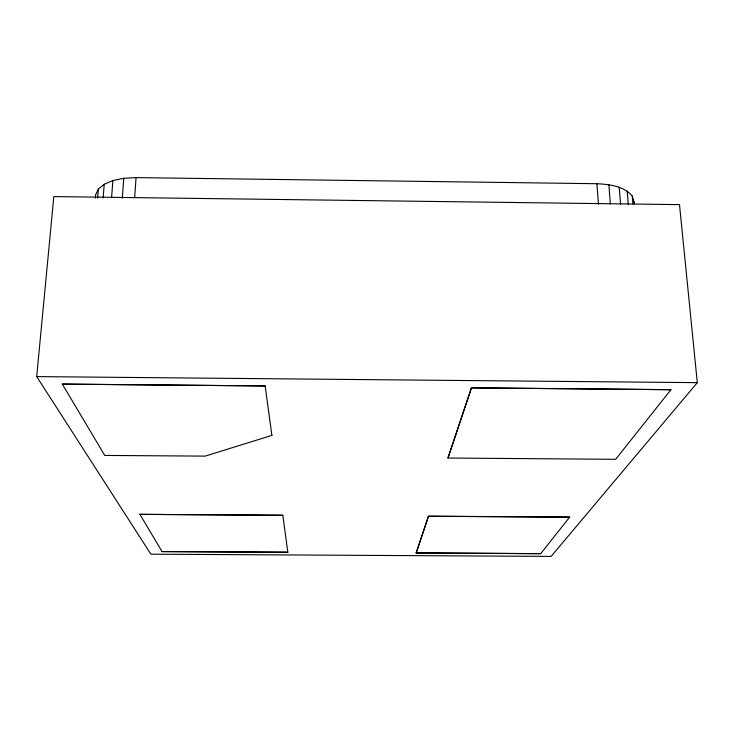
<?xml version="1.0" encoding="UTF-8"?>
<svg xmlns="http://www.w3.org/2000/svg" width="734" height="734" viewBox="0 0 734 734"><rect width="100%" height="100%" fill="white"/><g stroke="black" fill="none" stroke-linecap="round" stroke-linejoin="round"><path stroke-width="1.1" d="M139.919 514.351L162.049 551.573L287.838 552.271L282.801 515.259L139.919 514.351L282.801 515.259M271.901 435.482L265.157 385.937L62.307 384.102L104.76 455.438L205.19 456.117L271.901 435.39M265.157 385.937L62.307 384.102M162.049 551.573L287.838 552.216M134.661 197.565L136.056 177.6L596.907 183.711C609.367 184.427 623.707 185.885 632.295 196.061L634.396 203.878M122.303 198.217L123.771 178.27L136.056 177.6M111.568 197.685L112.889 180.555L123.771 178.27M103.136 197.905L104.219 184.271L112.889 180.555M97.613 198.143L98.356 189.106L104.219 184.271M95.374 198.07L95.649 194.712L98.356 189.106M36.7 376.597L53.821 196.584L679.5 204.63L697.3 382.653L551.133 556.4L150.874 554.179L36.7 376.597L697.3 382.653M633.754 203.612L634.204 201.657M416.187 552.931L428.482 516.195L569.685 517.094L540.674 553.693L416.187 552.931L540.664 553.629M447.979 457.952L471.467 387.8L670.949 389.69L615.643 459.31L447.979 458.034L471.467 387.8M416.187 552.996L428.482 516.259L569.694 517.158M471.467 387.891L670.949 389.69M632.295 196.061L632.965 203.896M627.194 191.124L628.322 204.648M619.193 187.234L620.579 204.217M608.853 184.693L610.367 204.006M596.907 183.711L598.439 204.18"/></g></svg>
